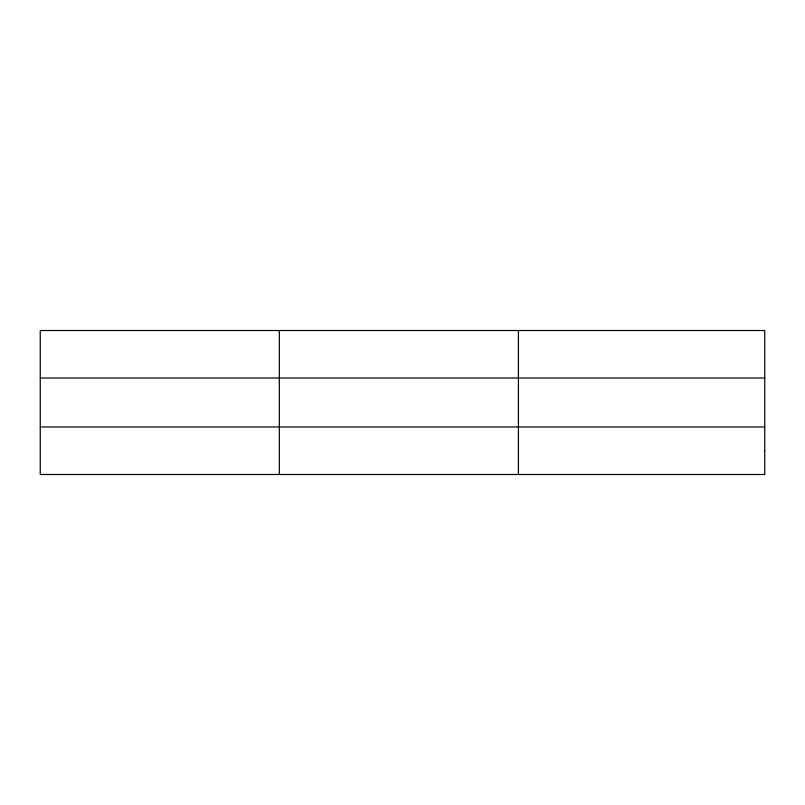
<?xml version="1.0" encoding="UTF-8"?>
<svg xmlns="http://www.w3.org/2000/svg" width="805" height="805" viewBox="0 0 805 805"><rect width="100%" height="100%" fill="white"/><g stroke="black" fill="none" stroke-linecap="round" stroke-linejoin="round"><path stroke-width="1.21" d="M279.335 330.513L279.335 474.487M518.42 330.513L518.42 474.487M40.25 378.028L764.75 378.028M40.25 426.972L764.75 426.972M764.75 450.73L764.75 474.487L40.25 474.487L40.25 330.513L764.75 330.513L764.75 450.73"/></g></svg>
